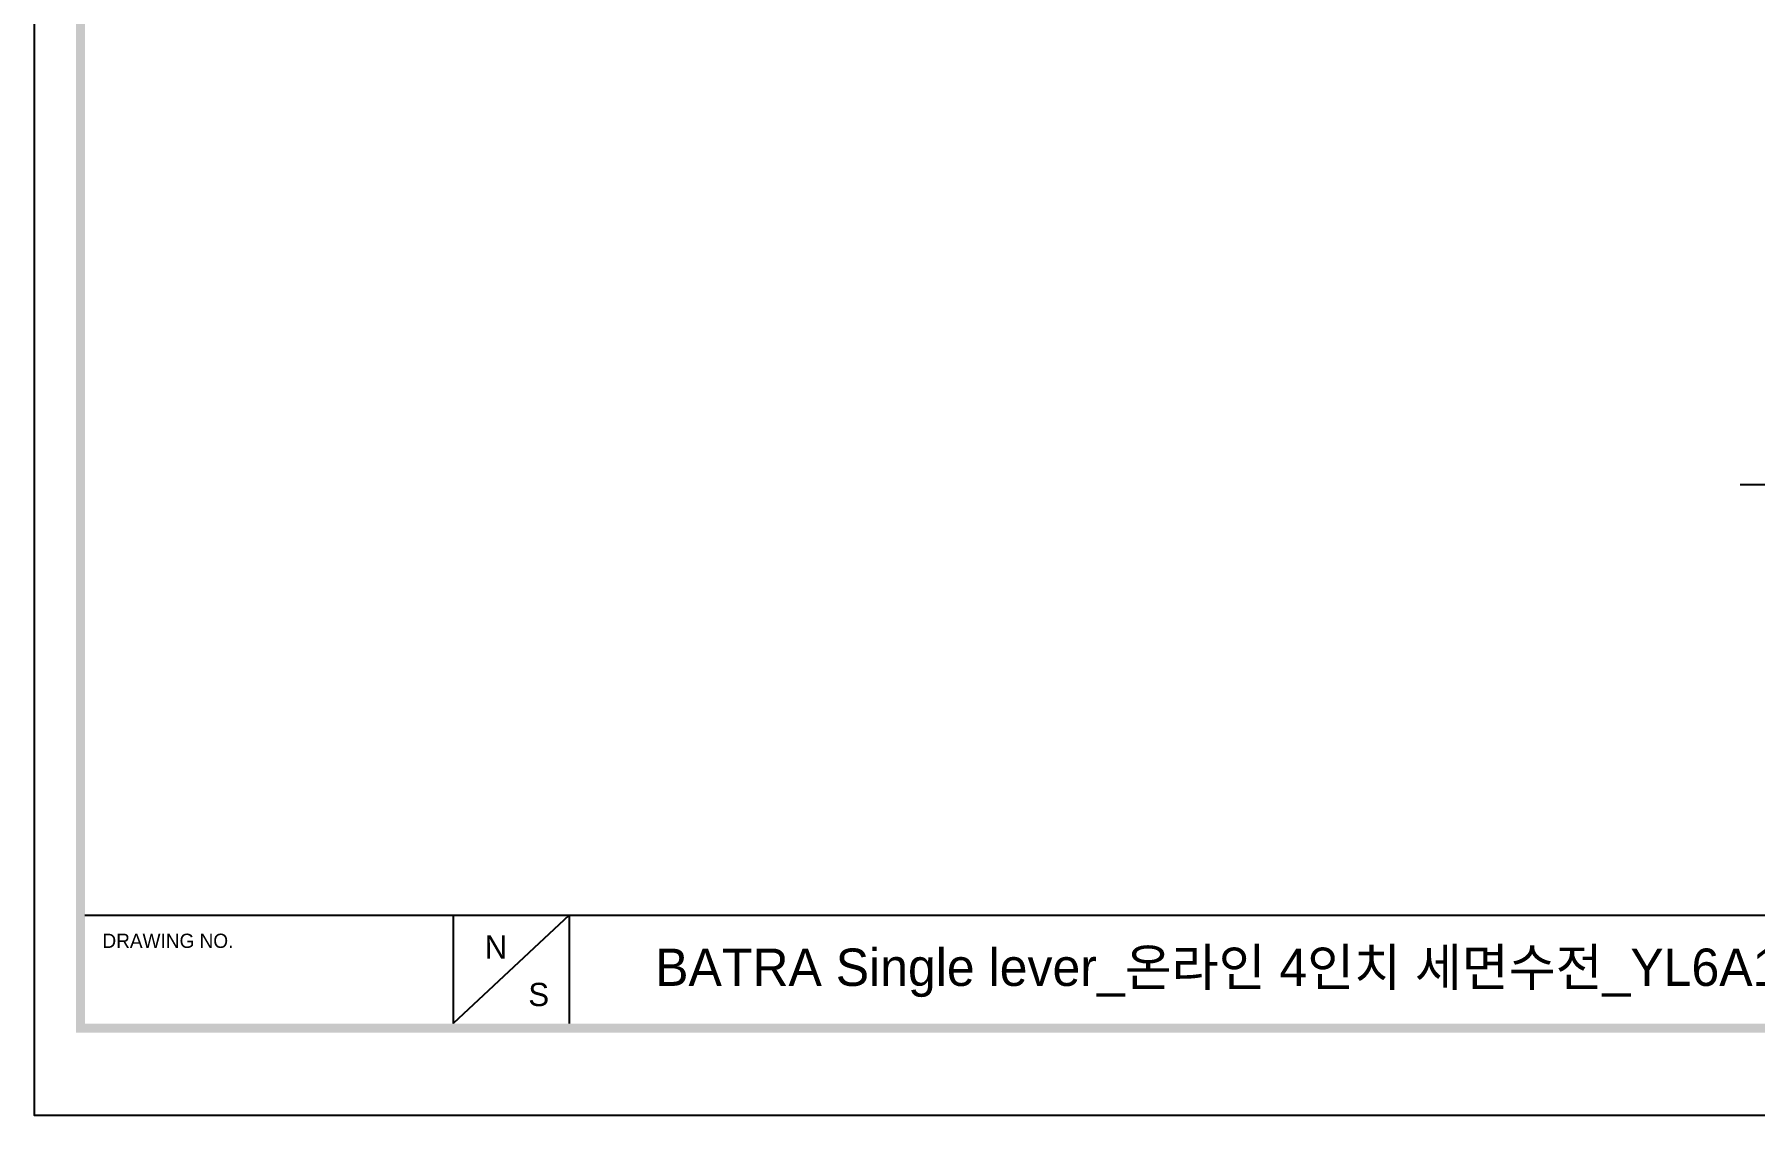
# Model space of a CAD drawing. Header units: millimetres. Extents: x 1091 to 1735, y 843 to 1297.
# Drawn here: x 1091.2 to 1407.8, y 843.5 to 1042.5 of the extents above; entities that cross this region are included whole.
import ezdxf

# ---------------------------------------------------------------- set-up
doc = ezdxf.new("R2010")
doc.units = ezdxf.units.MM
doc.styles.add('Daelim Dimension', font='\x7f\x7f\x7f\x7f.TTF')

msp = doc.modelspace()

# ---------------------------------------------------------------- linework, layer by layer
at = {"color": 5}
msp.add_line((1100.53, 880.37), (1620.21, 880.37), dxfattribs=at)
at = {"color": 5, "ltscale": 40}
for p, q in [((1168.29, 880.37), (1168.29, 860.4)), ((1168.29, 880.37), (1168.29, 860.4)), ((1189.67, 880.37), (1168.29, 860.4)), ((1189.67, 880.37), (1168.29, 860.4)), ((1189.67, 880.37), (1189.67, 860.4)), ((1189.67, 880.37), (1189.67, 860.4))]:
    msp.add_line(p, q, dxfattribs=at)
at = {"color": 2}
msp.add_lwpolyline([(1091.24, 1297.22), (1735.44, 1297.22), (1735.44, 843.46), (1091.24, 843.46)], close=True, dxfattribs=at)
at = {"ltscale": 0.5}
msp.add_lwpolyline([(1091.24, 1297.22), (1735.44, 1297.22), (1735.44, 843.46), (1091.24, 843.46)], close=True, dxfattribs=at)
at = {"color": 5, "ltscale": 25.4}
msp.add_lwpolyline([(1442.03, 971.56), (1432.07, 959.56), (1405.14, 959.56)], dxfattribs=at)
at = {"color": 5, "ltscale": 40}
for points in [[(1098.88, 1289.58), (1100.53, 1289.58), (1098.88, 858.75), (1100.53, 860.4)], [(1727.8, 858.75), (1726.15, 860.4), (1098.88, 858.75), (1100.53, 860.4)]]:
    msp.add_trace(points, dxfattribs=at)

# ---------------------------------------------------------------- texts
at = {"color": 5, "ltscale": 40, "style": 'Daelim Dimension'}
msp.add_text('DRAWING NO.', height=2.6158, dxfattribs=at).set_placement((1103.76, 874.33))
at = {"char_height": 4.28, "width": 5.9741, "attachment_point": 1, "style": 'Daelim Dimension'}
for s, insert in [('N', (1174.11, 876.63)), ('S', (1182.14, 867.9))]:
    msp.add_mtext(s, dxfattribs=dict(at, insert=insert))
at = {"color": 2, "insert": (1205.48, 874.21), "char_height": 6.8796, "width": 364.5964, "attachment_point": 1, "style": 'Daelim Dimension'}
msp.add_mtext('BATRA Single lever_온라인 4인치 세면수전_YL6A11-CA1', dxfattribs=at)

doc.saveas('drawing.dxf')
